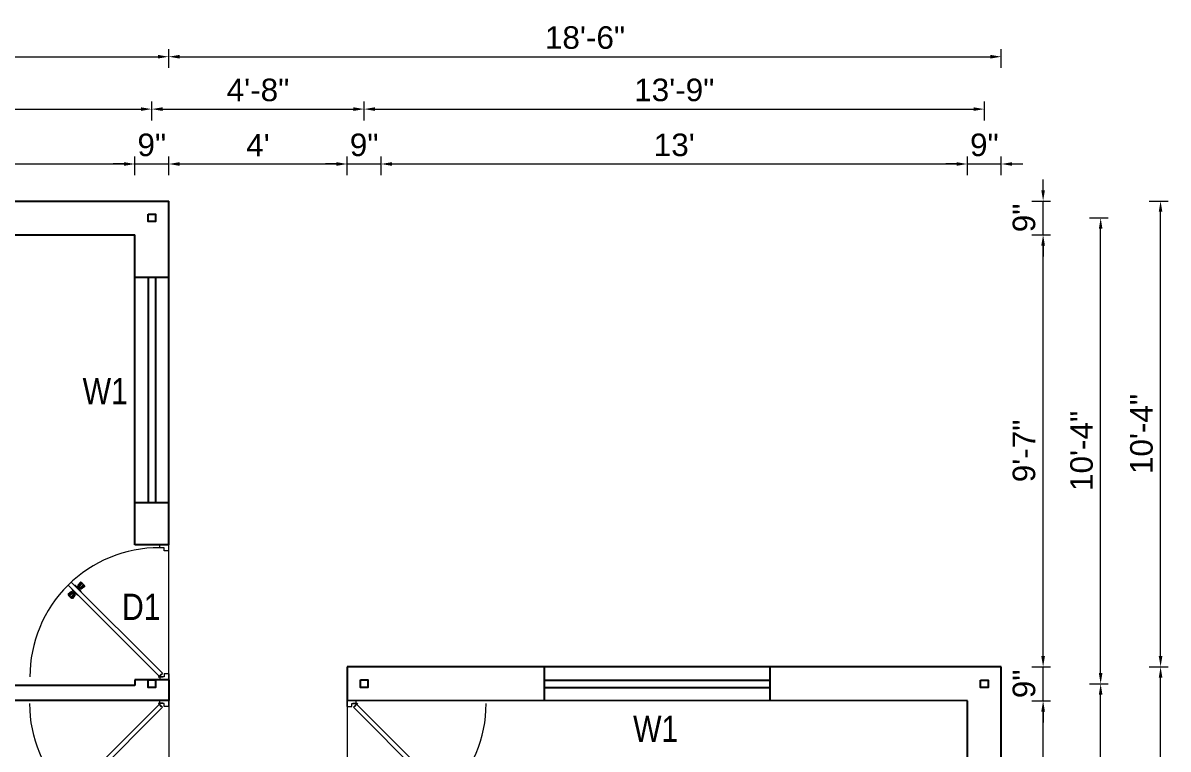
# Model space of a CAD drawing. Header units: inches. Extents: x 392906 to 410488, y -52747 to -40742.
# Drawn here: x 403493.1 to 403797.8, y -49254.3 to -49061 of the extents above; entities that cross this region are included whole.
import ezdxf

# ---------------------------------------------------------------- set-up
doc = ezdxf.new("R2010")
doc.units = ezdxf.units.IN
doc.header["$LTSCALE"] = 2
doc.header["$MEASUREMENT"] = 0
doc.header["$PDMODE"] = 34
doc.layers.get('0').update_dxf_attribs({"linetype": 'CONTINUOUS'})
doc.layers.get('DEFPOINTS').update_dxf_attribs({"color": 141, "linetype": 'CONTINUOUS'})
for name, color, linetype, lineweight in [('DOOR & WIN', 1, 'CONTINUOUS', 25), ('PUERTAS', 7, 'CONTINUOUS', 9), ('steps', 253, 'CONTINUOUS', 20)]:
    doc.layers.add(name, color=color, linetype=linetype, lineweight=lineweight)
doc.styles.add('Lettring Text', font='arial.ttf')
doc.styles.get("Standard").update_dxf_attribs({"font": 'ARIALN.TTF'})
doc.dimstyles.new('Copy of Standard', dxfattribs={"dimtxt": 6, "dimasz": 2.875, "dimexe": 2, "dimexo": 4, "dimgap": 2, "dimtad": 1, "dimdec": 0, "dimrnd": 1, "dimzin": 0, "dimdsep": 46, "dimlunit": 4, "dimtxsty": 'Lettring Text', "dimcen": 0.1, "dimclrd": 7, "dimclre": 7, "dimclrt": 7, "dimazin": 0, "dimtfac": 0.645, "dimtdec": 0, "dimtmove": 1, "dimatfit": 0, "dimfxl": 3, "dimfxlon": 1, "dimtfillclr": 256, "dimtolj": 1, "dimtzin": 0, "dimlwd": -1, "dimlwe": -1, "dimarcsym": 2})

# ---------------------------------------------------------------- blocks, each defined once
blk = doc.blocks.new('3ft')
at = {"layer": 'PUERTAS', "color": 6}
for p, q in [((1.01, 2.52), (25.23, 26.74)), ((26.05, 25.92), (1.77, 1.64)), ((26.05, 25.92), (25.23, 26.74)), ((0, 2.4), (0, 0)), ((0.72, 2.4), (0, 2.4)), ((1.6, 0), (0, 0)), ((0.72, 1.52), (0.72, 2.44)), ((0.8, 1.52), (0.72, 1.52)), ((0.8, 1.52), (0.8, 2.41)), ((0.8, 1.2), (0.8, 1.52)), ((1.6, 1.2), (0.8, 1.2)), ((1.57, 1.84), (0.94, 2.47)), ((1.63, 1.89), (0.97, 2.55)), ((1.63, 1.89), (1.57, 1.84)), ((1.77, 1.64), (1.57, 1.84)), ((1.6, 0), (1.6, 1.2)), ((34.4, 0), (34.4, 1.2)), ((34.4, 1.2), (35.2, 1.2)), ((34.4, 0), (36, 0)), ((35.2, 1.2), (35.2, 2.4)), ((35.2, 2.4), (36, 2.4)), ((36, 0), (36, 2.4))]:
    blk.add_line(p, q, dxfattribs=at)
at = {"layer": 'PUERTAS', "color": 8}
for p, q in [((22.57, 24.94), (21.65, 25.68)), ((22.63, 24.99), (21.69, 25.75)), ((22.74, 25.1), (21.84, 25.9)), ((22.13, 26.28), (21.98, 26.13)), ((22.88, 25.24), (22.01, 26.06)), ((22.13, 26.28), (22.27, 26.42)), ((22.29, 26.41), (22.27, 26.42)), ((23.16, 25.52), (22.34, 26.39)), ((23.3, 25.66), (22.5, 26.56)), ((23.41, 25.77), (22.65, 26.71)), ((22.69, 24.32), (23.02, 24.83)), ((23.46, 25.83), (22.72, 26.75)), ((22.95, 24.96), (22.84, 25.07)), ((22.98, 24.99), (22.86, 25.1)), ((23.03, 25.04), (22.91, 25.15)), ((22.91, 24.53), (23.1, 24.91)), ((23.11, 25.12), (22.99, 25.23)), ((23.13, 24.76), (23.18, 24.99)), ((23.28, 25.3), (23.17, 25.41)), ((23.36, 25.37), (23.25, 25.49)), ((23.31, 24.94), (23.28, 25.08)), ((23.41, 25.43), (23.3, 25.54)), ((23.46, 25.09), (23.32, 25.13)), ((23.44, 25.45), (23.33, 25.56)), ((23.64, 25.27), (23.41, 25.22)), ((23.87, 25.49), (23.49, 25.3)), ((24.08, 25.71), (23.57, 25.38)), ((24.8, 24.56), (24.61, 24.18)), ((25.02, 24.77), (24.68, 24.26)), ((23.63, 23.38), (24.14, 23.72)), ((23.84, 23.6), (24.22, 23.79)), ((24.07, 23.82), (24.3, 23.88)), ((24.25, 24), (24.39, 23.97)), ((24.25, 23.26), (24.99, 22.34)), ((24.27, 23.64), (24.38, 23.53)), ((24.3, 23.67), (24.41, 23.56)), ((24.3, 23.32), (25.06, 22.38)), ((24.35, 23.72), (24.46, 23.61)), ((24.4, 24.15), (24.43, 24.01)), ((24.41, 23.43), (25.2, 22.53)), ((24.43, 23.8), (24.54, 23.69)), ((24.58, 24.33), (24.52, 24.1)), ((24.55, 23.57), (25.37, 22.7)), ((24.6, 23.97), (24.72, 23.86)), ((24.68, 24.05), (24.79, 23.94)), ((24.73, 24.1), (24.85, 23.99)), ((24.76, 24.13), (24.87, 24.02)), ((24.83, 23.85), (25.7, 23.03)), ((24.97, 23.99), (25.87, 23.2)), ((25.08, 24.1), (26.02, 23.34)), ((25.14, 24.15), (26.06, 23.41)), ((25.58, 22.82), (25.43, 22.67)), ((25.58, 22.82), (25.73, 22.97)), ((25.72, 22.98), (25.73, 22.97)), ((0, 0), (36, 0))]:
    blk.add_line(p, q, dxfattribs=at)
at = {"layer": 'PUERTAS', "color": 1}
for p, q in [((21.67, 25.73), (22.17, 26.23)), ((22.49, 24.95), (21.67, 25.61)), ((21.7, 25.82), (22.14, 26.26)), ((21.73, 25.79), (21.7, 25.82)), ((22.58, 26.7), (22.14, 26.26)), ((22.67, 26.73), (22.17, 26.23)), ((22.61, 26.67), (22.58, 26.7)), ((22.6, 24.96), (23.02, 25.38)), ((22.61, 24.25), (22.92, 24.72)), ((22.7, 25.07), (22.71, 25.06)), ((23.45, 25.91), (22.79, 26.73)), ((22.82, 25.06), (23.08, 25.32)), ((22.94, 24.95), (22.83, 25.07)), ((22.92, 24.72), (22.92, 24.72)), ((22.93, 24.94), (23.19, 25.21)), ((22.93, 24.84), (22.93, 24.83)), ((23.44, 25.81), (23.02, 25.38)), ((23.34, 25.58), (23.08, 25.32)), ((23.46, 25.47), (23.19, 25.21)), ((23.33, 25.7), (23.34, 25.69)), ((23.45, 25.46), (23.33, 25.57)), ((23.57, 25.47), (23.57, 25.47)), ((24.15, 25.79), (23.68, 25.48)), ((23.68, 25.48), (23.68, 25.48)), ((24.27, 25.78), (24.26, 25.79)), ((24.79, 24.38), (24.78, 24.37)), ((25.1, 24.84), (24.79, 24.38)), ((25.09, 24.96), (25.1, 24.95)), ((22.62, 24.13), (22.61, 24.14)), ((23.44, 23.31), (23.45, 23.3)), ((23.56, 23.3), (24.03, 23.61)), ((24.03, 23.61), (24.03, 23.62)), ((24.14, 23.62), (24.14, 23.62)), ((24.25, 23.62), (24.51, 23.89)), ((24.26, 23.29), (24.69, 23.71)), ((24.26, 23.63), (24.37, 23.52)), ((24.26, 23.18), (24.92, 22.37)), ((24.37, 23.52), (24.63, 23.77)), ((24.37, 23.4), (24.37, 23.4)), ((24.78, 24.15), (24.51, 23.89)), ((24.89, 24.03), (24.63, 23.77)), ((25.11, 24.14), (24.69, 23.71)), ((24.77, 24.14), (24.88, 24.03)), ((24.78, 24.26), (24.78, 24.26)), ((25, 24.03), (25, 24.03)), ((25.04, 22.36), (25.54, 22.86)), ((25.1, 22.42), (25.13, 22.39)), ((25.13, 22.39), (25.57, 22.83)), ((25.22, 24.14), (26.03, 23.48)), ((26.04, 23.37), (25.54, 22.86)), ((26.01, 23.27), (25.57, 22.83)), ((25.98, 23.3), (26.01, 23.27))]:
    blk.add_line(p, q, dxfattribs=at)
at = {"layer": 'PUERTAS', "color": 2}
for p, q in [((21.99, 26.11), (21.98, 26.13)), ((25.42, 22.68), (25.43, 22.67))]:
    blk.add_line(p, q, dxfattribs=at)
at = {"layer": 'PUERTAS', "color": 6}
for radius in [0.155, 0.0752]:
    blk.add_circle((0.82, 2.56), radius, dxfattribs=at)
blk.add_arc((0.82, 2.56), 34.38, 359.7285, 90.0333, dxfattribs=at)
at = {"layer": 'PUERTAS', "color": 1}
for centre, start, end in [((22.54, 25.01), 231.0764, 315), ((22.73, 26.68), 38.9236, 135), ((22.77, 25.12), 225, 315), ((22.99, 24.89), 135, 219.7428), ((22.87, 24.78), 315, 39.7428), ((23.28, 25.63), 315, 45), ((23.39, 25.86), 315, 38.9236), ((23.51, 25.41), 50.2572, 135), ((23.62, 25.53), 230.2572, 315), ((24.2, 25.73), 45, 135), ((25.04, 24.89), 315, 45), ((22.67, 24.2), 135, 225), ((23.51, 23.36), 225, 315), ((24.09, 23.56), 50.2572, 135), ((24.2, 23.68), 230.2572, 315), ((24.32, 23.23), 135, 218.9236), ((24.42, 23.46), 135, 225), ((24.84, 24.31), 135, 219.7428), ((24.72, 24.21), 315, 39.7428), ((24.94, 23.98), 45, 135), ((24.98, 22.42), 218.9236, 315), ((25.17, 24.08), 51.0764, 135), ((25.98, 23.42), 315, 51.0764)]:
    blk.add_arc(centre, 0.08, start, end, dxfattribs=at)
blk = doc.blocks.new('*U199')
at = {"color": 3, "xscale": -1}
blk.add_blockref('3ft', (42, 0), dxfattribs=at)
blk = doc.blocks.new('*D802')
at = {"layer": 'DEFPOINTS', "color": 0, "ltscale": 0.5, "transparency": 16777216}
for p in [(403522.88, -49098.57), (403379.85, -49108.42), (403522.88, -49117.42)]:
    blk.add_point(p, dxfattribs=at)
at = {"layer": 'steps', "color": 7, "ltscale": 0.5, "transparency": 16777216}
for p, q in [((403379.85, -49101.57), (403379.85, -49096.57)), ((403522.88, -49101.57), (403522.88, -49096.57)), ((403382.72, -49098.57), (403520.01, -49098.57))]:
    blk.add_line(p, q, dxfattribs=at)
for points in [[(403382.72, -49098.09), (403382.72, -49099.05), (403379.85, -49098.57)], [(403520.01, -49098.09), (403520.01, -49099.05), (403522.88, -49098.57)]]:
    blk.add_solid(points, dxfattribs=at)
at = {"layer": 'steps', "color": 7, "ltscale": 0.5, "transparency": 16777216, "insert": (403451.36, -49093.56), "char_height": 6, "attachment_point": 5, "style": 'Lettring Text'}
blk.add_mtext('\\A1;11\'-11"', dxfattribs=at)
blk = doc.blocks.new('*D803')
at = {"layer": 'DEFPOINTS', "color": 0, "ltscale": 0.5, "transparency": 16777216}
for p in [(403531.88, -49098.57), (403531.88, -49108.42), (403522.88, -49117.42)]:
    blk.add_point(p, dxfattribs=at)
at = {"layer": 'steps', "color": 7, "ltscale": 0.5, "transparency": 16777216}
for p, q in [((403522.88, -49101.57), (403522.88, -49096.57)), ((403531.88, -49101.57), (403531.88, -49096.57)), ((403520.01, -49098.57), (403517.13, -49098.57)), ((403522.88, -49098.57), (403531.88, -49098.57)), ((403534.76, -49098.57), (403537.63, -49098.57))]:
    blk.add_line(p, q, dxfattribs=at)
for points in [[(403520.01, -49098.09), (403520.01, -49099.05), (403522.88, -49098.57)], [(403534.76, -49098.09), (403534.76, -49099.05), (403531.88, -49098.57)]]:
    blk.add_solid(points, dxfattribs=at)
at = {"layer": 'steps', "color": 7, "ltscale": 0.5, "transparency": 16777216, "insert": (403527.38, -49093.51), "char_height": 6, "attachment_point": 5, "style": 'Lettring Text'}
blk.add_mtext('\\A1;9"', dxfattribs=at)
blk = doc.blocks.new('*D804')
at = {"layer": 'DEFPOINTS', "color": 0, "ltscale": 0.5, "transparency": 16777216}
for p in [(403579.38, -49098.57), (403531.88, -49108.42), (403579.38, -49232.41)]:
    blk.add_point(p, dxfattribs=at)
at = {"layer": 'steps', "color": 7, "ltscale": 0.5, "transparency": 16777216}
for p, q in [((403531.88, -49101.57), (403531.88, -49096.57)), ((403579.38, -49101.57), (403579.38, -49096.57)), ((403534.76, -49098.57), (403576.51, -49098.57))]:
    blk.add_line(p, q, dxfattribs=at)
for points in [[(403534.76, -49098.09), (403534.76, -49099.05), (403531.88, -49098.57)], [(403576.51, -49098.09), (403576.51, -49099.05), (403579.38, -49098.57)]]:
    blk.add_solid(points, dxfattribs=at)
at = {"layer": 'steps', "color": 7, "ltscale": 0.5, "transparency": 16777216, "insert": (403555.63, -49093.57), "char_height": 6, "attachment_point": 5, "style": 'Lettring Text'}
blk.add_mtext("\\A1;4'", dxfattribs=at)
blk = doc.blocks.new('*D805')
at = {"layer": 'DEFPOINTS', "color": 0, "ltscale": 0.5, "transparency": 16777216}
for p in [(403588.38, -49098.57), (403579.38, -49232.41), (403588.38, -49277.41)]:
    blk.add_point(p, dxfattribs=at)
at = {"layer": 'steps', "color": 7, "ltscale": 0.5, "transparency": 16777216}
for p, q in [((403579.38, -49101.57), (403579.38, -49096.57)), ((403588.38, -49101.57), (403588.38, -49096.57)), ((403576.51, -49098.57), (403573.63, -49098.57)), ((403579.38, -49098.57), (403588.38, -49098.57)), ((403591.26, -49098.57), (403594.13, -49098.57))]:
    blk.add_line(p, q, dxfattribs=at)
for points in [[(403576.51, -49098.09), (403576.51, -49099.05), (403579.38, -49098.57)], [(403591.26, -49098.09), (403591.26, -49099.05), (403588.38, -49098.57)]]:
    blk.add_solid(points, dxfattribs=at)
at = {"layer": 'steps', "color": 7, "ltscale": 0.5, "transparency": 16777216, "insert": (403583.88, -49093.51), "char_height": 6, "attachment_point": 5, "style": 'Lettring Text'}
blk.add_mtext('\\A1;9"', dxfattribs=at)
blk = doc.blocks.new('*D806')
at = {"layer": 'DEFPOINTS', "color": 0, "ltscale": 0.5, "transparency": 16777216}
for p in [(403744.38, -49098.57), (403744.38, -49241.45), (403588.38, -49277.41)]:
    blk.add_point(p, dxfattribs=at)
at = {"layer": 'steps', "color": 7, "ltscale": 0.5, "transparency": 16777216}
for p, q in [((403588.38, -49101.57), (403588.38, -49096.57)), ((403744.38, -49101.57), (403744.38, -49096.57)), ((403591.26, -49098.57), (403741.51, -49098.57))]:
    blk.add_line(p, q, dxfattribs=at)
for points in [[(403591.26, -49098.09), (403591.26, -49099.05), (403588.38, -49098.57)], [(403741.51, -49098.09), (403741.51, -49099.05), (403744.38, -49098.57)]]:
    blk.add_solid(points, dxfattribs=at)
at = {"layer": 'steps', "color": 7, "ltscale": 0.5, "transparency": 16777216, "insert": (403666.38, -49093.51), "char_height": 6, "attachment_point": 5, "style": 'Lettring Text'}
blk.add_mtext("\\A1;13'", dxfattribs=at)
blk = doc.blocks.new('*D807')
at = {"layer": 'DEFPOINTS', "color": 0, "ltscale": 0.5, "transparency": 16777216}
for p in [(403753.38, -49098.57), (403753.38, -49232.45), (403744.38, -49241.45)]:
    blk.add_point(p, dxfattribs=at)
at = {"layer": 'steps', "color": 7, "ltscale": 0.5, "transparency": 16777216}
for p, q in [((403744.38, -49101.57), (403744.38, -49096.57)), ((403753.38, -49101.57), (403753.38, -49096.57)), ((403741.51, -49098.57), (403738.63, -49098.57)), ((403744.38, -49098.57), (403753.38, -49098.57)), ((403756.26, -49098.57), (403759.13, -49098.57))]:
    blk.add_line(p, q, dxfattribs=at)
for points in [[(403741.51, -49098.09), (403741.51, -49099.05), (403744.38, -49098.57)], [(403756.26, -49098.09), (403756.26, -49099.05), (403753.38, -49098.57)]]:
    blk.add_solid(points, dxfattribs=at)
at = {"layer": 'steps', "color": 7, "ltscale": 0.5, "transparency": 16777216, "insert": (403748.88, -49093.51), "char_height": 6, "attachment_point": 5, "style": 'Lettring Text'}
blk.add_mtext('\\A1;9"', dxfattribs=at)
blk = doc.blocks.new('*D808')
at = {"layer": 'DEFPOINTS', "color": 0, "ltscale": 0.5, "transparency": 16777216}
for p in [(403527.38, -49083.96), (403375.72, -49112.92), (403527.38, -49112.92)]:
    blk.add_point(p, dxfattribs=at)
at = {"layer": 'steps', "color": 7, "ltscale": 0.5, "transparency": 16777216}
for p, q in [((403375.72, -49086.96), (403375.72, -49081.96)), ((403527.38, -49086.96), (403527.38, -49081.96)), ((403378.6, -49083.96), (403524.51, -49083.96))]:
    blk.add_line(p, q, dxfattribs=at)
for points in [[(403378.6, -49083.48), (403378.6, -49084.44), (403375.72, -49083.96)], [(403524.51, -49083.48), (403524.51, -49084.44), (403527.38, -49083.96)]]:
    blk.add_solid(points, dxfattribs=at)
at = {"layer": 'steps', "color": 7, "ltscale": 0.5, "transparency": 16777216, "insert": (403451.55, -49078.89), "char_height": 6, "attachment_point": 5, "style": 'Lettring Text'}
blk.add_mtext('\\A1;12\'-8"', dxfattribs=at)
blk = doc.blocks.new('*D809')
at = {"layer": 'DEFPOINTS', "color": 0, "ltscale": 0.5, "transparency": 16777216}
for p in [(403583.88, -49083.96), (403527.38, -49112.92), (403583.88, -49236.91)]:
    blk.add_point(p, dxfattribs=at)
at = {"layer": 'steps', "color": 7, "ltscale": 0.5, "transparency": 16777216}
for p, q in [((403527.38, -49086.96), (403527.38, -49081.96)), ((403583.88, -49086.96), (403583.88, -49081.96)), ((403530.26, -49083.96), (403581.01, -49083.96))]:
    blk.add_line(p, q, dxfattribs=at)
for points in [[(403530.26, -49083.48), (403530.26, -49084.44), (403527.38, -49083.96)], [(403581.01, -49083.48), (403581.01, -49084.44), (403583.88, -49083.96)]]:
    blk.add_solid(points, dxfattribs=at)
at = {"layer": 'steps', "color": 7, "ltscale": 0.5, "transparency": 16777216, "insert": (403555.63, -49078.89), "char_height": 6, "attachment_point": 5, "style": 'Lettring Text'}
blk.add_mtext('\\A1;4\'-8"', dxfattribs=at)
blk = doc.blocks.new('*D810')
at = {"layer": 'DEFPOINTS', "color": 0, "ltscale": 0.5, "transparency": 16777216}
for p in [(403748.88, -49083.96), (403583.88, -49236.91), (403748.88, -49236.95)]:
    blk.add_point(p, dxfattribs=at)
at = {"layer": 'steps', "color": 7, "ltscale": 0.5, "transparency": 16777216}
for p, q in [((403583.88, -49086.96), (403583.88, -49081.96)), ((403748.88, -49086.96), (403748.88, -49081.96)), ((403586.76, -49083.96), (403746.01, -49083.96))]:
    blk.add_line(p, q, dxfattribs=at)
for points in [[(403586.76, -49083.48), (403586.76, -49084.44), (403583.88, -49083.96)], [(403746.01, -49083.48), (403746.01, -49084.44), (403748.88, -49083.96)]]:
    blk.add_solid(points, dxfattribs=at)
at = {"layer": 'steps', "color": 7, "ltscale": 0.5, "transparency": 16777216, "insert": (403666.38, -49078.89), "char_height": 6, "attachment_point": 5, "style": 'Lettring Text'}
blk.add_mtext('\\A1;13\'-9"', dxfattribs=at)
blk = doc.blocks.new('*D811')
at = {"layer": 'DEFPOINTS', "color": 0, "ltscale": 0.5, "transparency": 16777216}
for p in [(403531.88, -49070.01), (403370.81, -49108.42), (403531.88, -49108.42)]:
    blk.add_point(p, dxfattribs=at)
at = {"layer": 'steps', "color": 7, "ltscale": 0.5, "transparency": 16777216}
for p, q in [((403370.81, -49073.01), (403370.81, -49068.01)), ((403373.69, -49070.01), (403529.01, -49070.01)), ((403531.88, -49073.01), (403531.88, -49068.01))]:
    blk.add_line(p, q, dxfattribs=at)
for points in [[(403373.69, -49069.53), (403373.69, -49070.49), (403370.81, -49070.01)], [(403529.01, -49069.53), (403529.01, -49070.49), (403531.88, -49070.01)]]:
    blk.add_solid(points, dxfattribs=at)
at = {"layer": 'steps', "color": 7, "ltscale": 0.5, "transparency": 16777216, "insert": (403451.35, -49064.95), "char_height": 6, "attachment_point": 5, "style": 'Lettring Text'}
blk.add_mtext('\\A1;13\'-5"', dxfattribs=at)
blk = doc.blocks.new('*D812')
at = {"layer": 'DEFPOINTS', "color": 0, "ltscale": 0.5, "transparency": 16777216}
for p in [(403753.38, -49070.01), (403531.88, -49108.42), (403753.38, -49232.45)]:
    blk.add_point(p, dxfattribs=at)
at = {"layer": 'steps', "color": 7, "ltscale": 0.5, "transparency": 16777216}
for p, q in [((403531.88, -49073.01), (403531.88, -49068.01)), ((403534.76, -49070.01), (403750.51, -49070.01)), ((403753.38, -49073.01), (403753.38, -49068.01))]:
    blk.add_line(p, q, dxfattribs=at)
for points in [[(403534.76, -49069.53), (403534.76, -49070.49), (403531.88, -49070.01)], [(403750.51, -49069.53), (403750.51, -49070.49), (403753.38, -49070.01)]]:
    blk.add_solid(points, dxfattribs=at)
at = {"layer": 'steps', "color": 7, "ltscale": 0.5, "transparency": 16777216, "insert": (403642.63, -49064.95), "char_height": 6, "attachment_point": 5, "style": 'Lettring Text'}
blk.add_mtext('\\A1;18\'-6"', dxfattribs=at)
blk = doc.blocks.new('*D822')
at = {"layer": 'DEFPOINTS', "color": 0, "ltscale": 0.5, "transparency": 16777216}
for p in [(403744.41, -49241.45), (403764.51, -49241.45), (403744.38, -49361.45)]:
    blk.add_point(p, dxfattribs=at)
at = {"layer": 'steps', "color": 7, "ltscale": 0.5, "transparency": 16777216}
for p, q in [((403761.51, -49241.45), (403766.51, -49241.45)), ((403764.51, -49358.57), (403764.51, -49244.32)), ((403761.51, -49361.45), (403766.51, -49361.45))]:
    blk.add_line(p, q, dxfattribs=at)
for points in [[(403764.03, -49244.32), (403764.99, -49244.32), (403764.51, -49241.45)], [(403764.03, -49358.57), (403764.99, -49358.57), (403764.51, -49361.45)]]:
    blk.add_solid(points, dxfattribs=at)
at = {"layer": 'steps', "color": 7, "ltscale": 0.5, "transparency": 16777216, "insert": (403759.45, -49301.45), "char_height": 6, "attachment_point": 5, "rotation": 90, "style": 'Lettring Text'}
blk.add_mtext("\\A1;10'", dxfattribs=at)
blk = doc.blocks.new('*D823')
at = {"layer": 'DEFPOINTS', "color": 0, "ltscale": 0.5, "transparency": 16777216}
for p in [(403753.38, -49232.45), (403764.51, -49232.45), (403744.41, -49241.45)]:
    blk.add_point(p, dxfattribs=at)
at = {"layer": 'steps', "color": 7, "ltscale": 0.5, "transparency": 16777216}
for p, q in [((403764.51, -49229.57), (403764.51, -49226.7)), ((403761.51, -49232.45), (403766.51, -49232.45)), ((403764.51, -49241.45), (403764.51, -49232.45)), ((403761.51, -49241.45), (403766.51, -49241.45)), ((403764.51, -49244.32), (403764.51, -49247.2))]:
    blk.add_line(p, q, dxfattribs=at)
for points in [[(403764.03, -49229.57), (403764.99, -49229.57), (403764.51, -49232.45)], [(403764.03, -49244.32), (403764.99, -49244.32), (403764.51, -49241.45)]]:
    blk.add_solid(points, dxfattribs=at)
at = {"layer": 'steps', "color": 7, "ltscale": 0.5, "transparency": 16777216, "insert": (403759.45, -49236.95), "char_height": 6, "attachment_point": 5, "rotation": 90, "style": 'Lettring Text'}
blk.add_mtext('\\A1;9"', dxfattribs=at)
blk = doc.blocks.new('*D824')
at = {"layer": 'DEFPOINTS', "color": 0, "ltscale": 0.5, "transparency": 16777216}
for p in [(403522.88, -49117.42), (403764.51, -49117.42), (403753.38, -49232.45)]:
    blk.add_point(p, dxfattribs=at)
at = {"layer": 'steps', "color": 7, "ltscale": 0.5, "transparency": 16777216}
for p, q in [((403761.51, -49117.42), (403766.51, -49117.42)), ((403764.51, -49229.57), (403764.51, -49120.3)), ((403761.51, -49232.45), (403766.51, -49232.45))]:
    blk.add_line(p, q, dxfattribs=at)
for points in [[(403764.03, -49120.3), (403764.99, -49120.3), (403764.51, -49117.42)], [(403764.03, -49229.57), (403764.99, -49229.57), (403764.51, -49232.45)]]:
    blk.add_solid(points, dxfattribs=at)
at = {"layer": 'steps', "color": 7, "ltscale": 0.5, "transparency": 16777216, "insert": (403759.45, -49174.94), "char_height": 6, "attachment_point": 5, "rotation": 90, "style": 'Lettring Text'}
blk.add_mtext('\\A1;9\'-7"', dxfattribs=at)
blk = doc.blocks.new('*D825')
at = {"layer": 'DEFPOINTS', "color": 0, "ltscale": 0.5, "transparency": 16777216}
for p in [(403531.88, -49108.42), (403764.51, -49108.42), (403522.88, -49117.42)]:
    blk.add_point(p, dxfattribs=at)
at = {"layer": 'steps', "color": 7, "ltscale": 0.5, "transparency": 16777216}
for p, q in [((403764.51, -49105.55), (403764.51, -49102.67)), ((403761.51, -49108.42), (403766.51, -49108.42)), ((403764.51, -49117.42), (403764.51, -49108.42)), ((403761.51, -49117.42), (403766.51, -49117.42)), ((403764.51, -49120.3), (403764.51, -49123.17))]:
    blk.add_line(p, q, dxfattribs=at)
for points in [[(403764.03, -49105.55), (403764.99, -49105.55), (403764.51, -49108.42)], [(403764.03, -49120.3), (403764.99, -49120.3), (403764.51, -49117.42)]]:
    blk.add_solid(points, dxfattribs=at)
at = {"layer": 'steps', "color": 7, "ltscale": 0.5, "transparency": 16777216, "insert": (403759.45, -49112.92), "char_height": 6, "attachment_point": 5, "rotation": 90, "style": 'Lettring Text'}
blk.add_mtext('\\A1;9"', dxfattribs=at)
blk = doc.blocks.new('*D826')
at = {"layer": 'DEFPOINTS', "color": 0, "ltscale": 0.5, "transparency": 16777216}
for p in [(403748.88, -49236.95), (403779.82, -49236.95), (403748.88, -49365.94)]:
    blk.add_point(p, dxfattribs=at)
at = {"layer": 'steps', "color": 7, "ltscale": 0.5, "transparency": 16777216}
for p, q in [((403776.82, -49236.95), (403781.82, -49236.95)), ((403779.82, -49363.07), (403779.82, -49239.82)), ((403776.82, -49365.94), (403781.82, -49365.94))]:
    blk.add_line(p, q, dxfattribs=at)
for points in [[(403779.34, -49239.82), (403780.3, -49239.82), (403779.82, -49236.95)], [(403779.34, -49363.07), (403780.3, -49363.07), (403779.82, -49365.94)]]:
    blk.add_solid(points, dxfattribs=at)
at = {"layer": 'steps', "color": 7, "ltscale": 0.5, "transparency": 16777216, "insert": (403774.76, -49301.45), "char_height": 6, "attachment_point": 5, "rotation": 90, "style": 'Lettring Text'}
blk.add_mtext('\\A1;10\'-9"', dxfattribs=at)
blk = doc.blocks.new('*D827')
at = {"layer": 'DEFPOINTS', "color": 0, "ltscale": 0.5, "transparency": 16777216}
for p in [(403527.38, -49112.92), (403779.82, -49112.92), (403748.88, -49236.95)]:
    blk.add_point(p, dxfattribs=at)
at = {"layer": 'steps', "color": 7, "ltscale": 0.5, "transparency": 16777216}
for p, q in [((403776.82, -49112.92), (403781.82, -49112.92)), ((403779.82, -49234.07), (403779.82, -49115.8)), ((403776.82, -49236.95), (403781.82, -49236.95))]:
    blk.add_line(p, q, dxfattribs=at)
for points in [[(403779.34, -49115.8), (403780.3, -49115.8), (403779.82, -49112.92)], [(403779.34, -49234.07), (403780.3, -49234.07), (403779.82, -49236.95)]]:
    blk.add_solid(points, dxfattribs=at)
at = {"layer": 'steps', "color": 7, "ltscale": 0.5, "transparency": 16777216, "insert": (403774.76, -49174.94), "char_height": 6, "attachment_point": 5, "rotation": 90, "style": 'Lettring Text'}
blk.add_mtext('\\A1;10\'-4"', dxfattribs=at)
blk = doc.blocks.new('*D828')
at = {"layer": 'DEFPOINTS', "color": 0, "ltscale": 0.5, "transparency": 16777216}
for p in [(403753.38, -49232.45), (403795.76, -49232.45), (403753.38, -49370.45)]:
    blk.add_point(p, dxfattribs=at)
at = {"layer": 'steps', "color": 7, "ltscale": 0.5, "transparency": 16777216}
for p, q in [((403792.76, -49232.45), (403797.76, -49232.45)), ((403795.76, -49367.57), (403795.76, -49235.32)), ((403792.76, -49370.45), (403797.76, -49370.45))]:
    blk.add_line(p, q, dxfattribs=at)
for points in [[(403795.28, -49235.32), (403796.24, -49235.32), (403795.76, -49232.45)], [(403795.28, -49367.57), (403796.24, -49367.57), (403795.76, -49370.45)]]:
    blk.add_solid(points, dxfattribs=at)
at = {"layer": 'steps', "color": 7, "ltscale": 0.5, "transparency": 16777216, "insert": (403790.7, -49301.45), "char_height": 6, "attachment_point": 5, "rotation": 90, "style": 'Lettring Text'}
blk.add_mtext('\\A1;11\'-6"', dxfattribs=at)
blk = doc.blocks.new('*D829')
at = {"layer": 'DEFPOINTS', "color": 0, "ltscale": 0.5, "transparency": 16777216}
for p in [(403531.88, -49108.42), (403795.76, -49108.42), (403753.38, -49232.45)]:
    blk.add_point(p, dxfattribs=at)
at = {"layer": 'steps', "color": 7, "ltscale": 0.5, "transparency": 16777216}
for p, q in [((403792.76, -49108.42), (403797.76, -49108.42)), ((403795.76, -49229.57), (403795.76, -49111.3)), ((403792.76, -49232.45), (403797.76, -49232.45))]:
    blk.add_line(p, q, dxfattribs=at)
for points in [[(403795.28, -49111.3), (403796.24, -49111.3), (403795.76, -49108.42)], [(403795.28, -49229.57), (403796.24, -49229.57), (403795.76, -49232.45)]]:
    blk.add_solid(points, dxfattribs=at)
at = {"layer": 'steps', "color": 7, "ltscale": 0.5, "transparency": 16777216, "insert": (403790.7, -49170.44), "char_height": 6, "attachment_point": 5, "rotation": 90, "style": 'Lettring Text'}
blk.add_mtext('\\A1;10\'-4"', dxfattribs=at)

msp = doc.modelspace()

# ---------------------------------------------------------------- linework, layer by layer
at = {"ltscale": 0.5}
for p, q in [((403370.81, -49108.42), (403531.88, -49108.42)), ((403531.88, -49199.91), (403531.88, -49108.42)), ((403380.64, -49117.42), (403522.88, -49117.42)), ((403522.88, -49199.91), (403522.88, -49117.42)), ((403522.88, -49128.67), (403531.88, -49128.67)), ((403526.38, -49128.67), (403526.38, -49188.67)), ((403528.38, -49128.67), (403528.38, -49188.67)), ((403522.88, -49188.67), (403531.88, -49188.67)), ((403531.88, -49199.91), (403522.88, -49199.91)), ((403753.38, -49232.45), (403579.38, -49232.41)), ((403579.38, -49232.41), (403579.38, -49241.41)), ((403631.9, -49241.43), (403631.9, -49232.43)), ((403691.9, -49241.43), (403691.9, -49232.43)), ((403753.38, -49370.45), (403753.38, -49232.45)), ((403522.88, -49237.4), (403391.19, -49237.36)), ((403531.88, -49235.91), (403522.88, -49235.91)), ((403522.88, -49235.91), (403522.88, -49237.4)), ((403531.88, -49235.91), (403531.88, -49241.4)), ((403631.9, -49235.93), (403691.9, -49235.93)), ((403631.9, -49237.93), (403691.9, -49237.93)), ((403531.88, -49241.4), (403391.54, -49241.36)), ((403744.41, -49241.45), (403579.38, -49241.41)), ((403744.38, -49361.45), (403744.38, -49241.45))]:
    msp.add_line(p, q, dxfattribs=at)
for points in [[(403526.38, -49111.92), (403528.38, -49111.92), (403528.38, -49113.92), (403526.38, -49113.92)], [(403526.38, -49235.91), (403528.38, -49235.91), (403528.38, -49237.91), (403526.38, -49237.91)], [(403582.88, -49235.91), (403584.88, -49235.91), (403584.88, -49237.91), (403582.88, -49237.91)], [(403747.88, -49235.95), (403749.88, -49235.95), (403749.88, -49237.95), (403747.88, -49237.95)]]:
    msp.add_lwpolyline(points, close=True, dxfattribs=at)

# ---------------------------------------------------------------- block references
at = {"layer": 'DOOR & WIN', "xscale": -1}
for p, rotation in [((403531.88, -49193.91), 90), ((403579.38, -49283.41), 270)]:
    msp.add_blockref('*U199', p, dxfattribs=dict(at, rotation=rotation))
at = {"layer": 'DOOR & WIN', "rotation": 90.00000000000001}
msp.add_blockref('*U199', (403531.88, -49283.4), dxfattribs=at)

# ---------------------------------------------------------------- texts
at = {"layer": 'steps', "color": 7, "ltscale": 0.3, "char_height": 7, "width": 18.6213, "attachment_point": 8}
for insert in [(403514.99, -49162.55), (403661.44, -49252.43)]:
    msp.add_mtext('W1', dxfattribs=dict(at, insert=insert))
at = {"layer": 'steps', "color": 7, "ltscale": 0.3, "insert": (403524.58, -49219.95), "char_height": 7, "attachment_point": 8}
msp.add_mtext_dynamic_manual_height_columns('{\\W1;D1}', width=18.6213, gutter_width=40, heights=[0], dxfattribs=at)

# ---------------------------------------------------------------- dimensions: what is measured, and where the dimension line sits
at = {"layer": 'steps', "ltscale": 0.5}
for base, p1, p2, picture, middle in [((403531.88, -49070.01), (403370.81, -49108.42), (403531.88, -49108.42), '*D811', (403451.35, -49064.95)), ((403753.38109112, -49070.01214987), (403531.88109112, -49108.42462878), (403753.38109112, -49232.44763165), '*D812', (403642.63109112, -49064.94871195)), ((403527.38, -49083.96), (403375.72, -49112.92), (403527.38, -49112.92), '*D808', (403451.55, -49078.89)), ((403583.88109112, -49083.9561251), (403527.38109112, -49112.92462878), (403583.88109112, -49236.91093809), '*D809', (403555.63109112, -49078.89268717)), ((403748.88, -49083.96), (403583.88, -49236.91), (403748.88, -49236.95), '*D810', (403666.38, -49078.89)), ((403522.88, -49098.57), (403379.85, -49108.42), (403522.88, -49117.42), '*D802', (403451.36, -49093.56)), ((403579.38109112, -49098.57103447), (403531.88109112, -49108.42462878), (403579.38109112, -49232.40996382), '*D804', (403555.63109112, -49093.57103447)), ((403744.38, -49098.57), (403588.38, -49277.41), (403744.38, -49241.45), '*D806', (403666.38, -49093.51))]:
    dim = msp.add_linear_dim(base=base, p1=p1, p2=p2, dimstyle='Copy of Standard', dxfattribs=at)
    dim.commit()
    dim.dimension.update_dxf_attribs({"geometry": picture, "text_midpoint": middle})
for base, p1, p2, picture, middle in [((403531.88, -49098.57), (403522.88, -49117.42), (403531.88, -49108.42), '*D803', (403527.38, -49098.57)), ((403588.38, -49098.57), (403579.38, -49232.41), (403588.38, -49277.41), '*D805', (403583.88, -49098.57)), ((403753.38, -49098.57), (403744.38, -49241.45), (403753.38, -49232.45), '*D807', (403748.88, -49098.57))]:
    dim = msp.add_linear_dim(base=base, p1=p1, p2=p2, dimstyle='Copy of Standard', dxfattribs=at)
    dim.commit()
    dim.dimension.update_dxf_attribs({"geometry": picture, "text_midpoint": middle, "dimtype": 160})
for base, p1, p2, picture, middle in [((403764.51, -49108.42), (403522.88, -49117.42), (403531.88, -49108.42), '*D825', (403764.51, -49112.92)), ((403764.51, -49232.45), (403744.41, -49241.45), (403753.38, -49232.45), '*D823', (403764.51, -49236.95))]:
    dim = msp.add_linear_dim(base=base, p1=p1, p2=p2, angle=90, dimstyle='Copy of Standard', dxfattribs=at)
    dim.commit()
    dim.dimension.update_dxf_attribs({"geometry": picture, "text_midpoint": middle, "dimtype": 160})
for base, p1, p2, picture, middle in [((403795.76, -49108.42), (403753.38, -49232.45), (403531.88, -49108.42), '*D829', (403790.7, -49170.44)), ((403779.82, -49112.92), (403748.88, -49236.95), (403527.38, -49112.92), '*D827', (403774.76, -49174.94)), ((403764.51, -49117.42), (403753.38, -49232.45), (403522.88, -49117.42), '*D824', (403759.45, -49174.94)), ((403795.76, -49232.45), (403753.38, -49370.45), (403753.38, -49232.45), '*D828', (403790.7, -49301.45)), ((403779.82, -49236.95), (403748.88, -49365.94), (403748.88, -49236.95), '*D826', (403774.76, -49301.45)), ((403764.51, -49241.45), (403744.38, -49361.45), (403744.41, -49241.45), '*D822', (403759.45, -49301.45))]:
    dim = msp.add_linear_dim(base=base, p1=p1, p2=p2, angle=90, dimstyle='Copy of Standard', dxfattribs=at)
    dim.commit()
    dim.dimension.update_dxf_attribs({"geometry": picture, "text_midpoint": middle})

doc.saveas('drawing.dxf')
